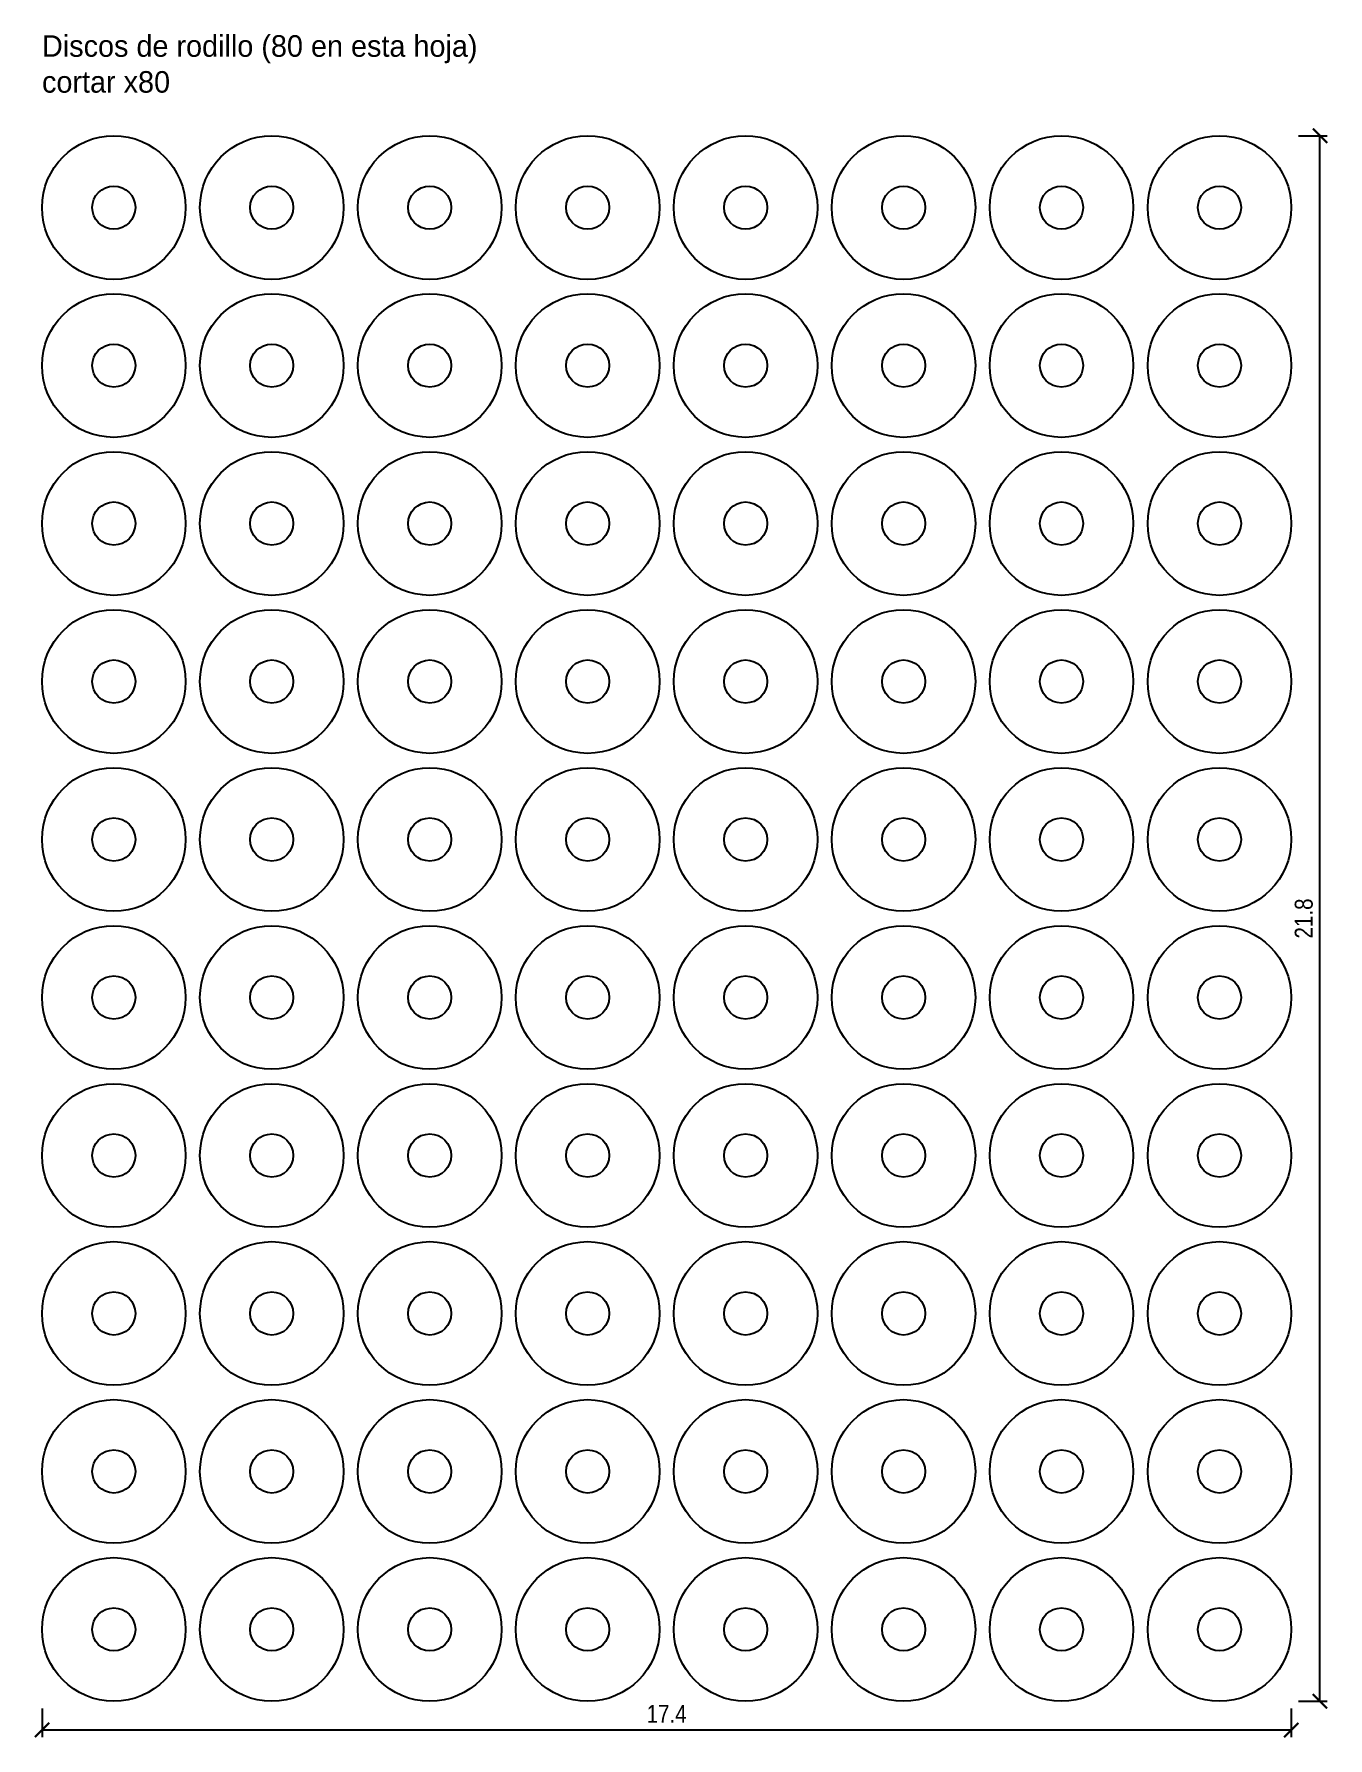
# Model space of a CAD drawing. Header units: centimetres. Extents: x 1.1 to 19.1, y 0.7 to 24.4.
import ezdxf

# ---------------------------------------------------------------- set-up
doc = ezdxf.new("R2010")
doc.units = ezdxf.units.CM
doc.layers.add('CORTE', color=1, linetype='Continuous')
doc.layers.add('ETIQUETA', color=5, linetype='Continuous')
doc.styles.add('OpenSansCondensed-Light', font='OpenSansCondensed-Light.ttf')
doc.dimstyles.new('EZDXF', dxfattribs={"dimtxt": 0.25, "dimasz": 0.175, "dimexe": 0.375, "dimexo": 0.125, "dimgap": 0.1, "dimtad": 1, "dimlfac": 100, "dimzin": 12, "dimdsep": 46, "dimtxsty": 'OpenSansCondensed-Light', "dimblk": 'ARCHTICK', "dimcen": 2.5, "dimazin": 3, "dimtfac": 0.5, "dimtmove": 2, "dimatfit": 3, "dimarcsym": 0})

# ---------------------------------------------------------------- blocks, each defined once
blk = doc.blocks.new('_ARCHTICK')
at = {"color": 0, "linetype": 'ByBlock', "const_width": 0.15}
blk.add_lwpolyline([(-0.5, -0.5), (0.5, 0.5)], dxfattribs=at)

msp = doc.modelspace()

# ---------------------------------------------------------------- linework, layer by layer
at = {"layer": 'CORTE'}
for centre, radius in [((2.2, 22), 1), ((4.4, 22), 1), ((6.6, 22), 1), ((8.8, 22), 1), ((11, 22), 1), ((13.2, 22), 1), ((15.4, 22), 1), ((17.6, 22), 1), ((2.2, 22), 0.3), ((4.4, 22), 0.3), ((6.6, 22), 0.3), ((8.8, 22), 0.3), ((11, 22), 0.3), ((13.2, 22), 0.3), ((15.4, 22), 0.3), ((17.6, 22), 0.3), ((2.2, 19.8), 1), ((4.4, 19.8), 1), ((6.6, 19.8), 1), ((8.8, 19.8), 1), ((11, 19.8), 1), ((13.2, 19.8), 1), ((15.4, 19.8), 1), ((17.6, 19.8), 1), ((2.2, 19.8), 0.3), ((4.4, 19.8), 0.3), ((6.6, 19.8), 0.3), ((8.8, 19.8), 0.3), ((11, 19.8), 0.3), ((13.2, 19.8), 0.3), ((15.4, 19.8), 0.3), ((17.6, 19.8), 0.3), ((2.2, 17.6), 1), ((4.4, 17.6), 1), ((6.6, 17.6), 1), ((8.8, 17.6), 1), ((11, 17.6), 1), ((13.2, 17.6), 1), ((15.4, 17.6), 1), ((17.6, 17.6), 1), ((2.2, 17.6), 0.3), ((4.4, 17.6), 0.3), ((6.6, 17.6), 0.3), ((8.8, 17.6), 0.3), ((11, 17.6), 0.3), ((13.2, 17.6), 0.3), ((15.4, 17.6), 0.3), ((17.6, 17.6), 0.3), ((2.2, 15.4), 1), ((4.4, 15.4), 1), ((6.6, 15.4), 1), ((8.8, 15.4), 1), ((11, 15.4), 1), ((13.2, 15.4), 1), ((15.4, 15.4), 1), ((17.6, 15.4), 1), ((2.2, 15.4), 0.3), ((4.4, 15.4), 0.3), ((6.6, 15.4), 0.3), ((8.8, 15.4), 0.3), ((11, 15.4), 0.3), ((13.2, 15.4), 0.3), ((15.4, 15.4), 0.3), ((17.6, 15.4), 0.3), ((2.2, 13.2), 1), ((4.4, 13.2), 1), ((6.6, 13.2), 1), ((8.8, 13.2), 1), ((11, 13.2), 1), ((13.2, 13.2), 1), ((15.4, 13.2), 1), ((17.6, 13.2), 1), ((2.2, 13.2), 0.3), ((4.4, 13.2), 0.3), ((6.6, 13.2), 0.3), ((8.8, 13.2), 0.3), ((11, 13.2), 0.3), ((13.2, 13.2), 0.3), ((15.4, 13.2), 0.3), ((17.6, 13.2), 0.3), ((2.2, 11), 1), ((4.4, 11), 1), ((6.6, 11), 1), ((8.8, 11), 1), ((11, 11), 1), ((13.2, 11), 1), ((15.4, 11), 1), ((17.6, 11), 1), ((2.2, 11), 0.3), ((4.4, 11), 0.3), ((6.6, 11), 0.3), ((8.8, 11), 0.3), ((11, 11), 0.3), ((13.2, 11), 0.3), ((15.4, 11), 0.3), ((17.6, 11), 0.3), ((2.2, 8.8), 1), ((4.4, 8.8), 1), ((6.6, 8.8), 1), ((8.8, 8.8), 1), ((11, 8.8), 1), ((13.2, 8.8), 1), ((15.4, 8.8), 1), ((17.6, 8.8), 1), ((2.2, 8.8), 0.3), ((4.4, 8.8), 0.3), ((6.6, 8.8), 0.3), ((8.8, 8.8), 0.3), ((11, 8.8), 0.3), ((13.2, 8.8), 0.3), ((15.4, 8.8), 0.3), ((17.6, 8.8), 0.3), ((2.2, 6.6), 1), ((4.4, 6.6), 1), ((6.6, 6.6), 1), ((8.8, 6.6), 1), ((11, 6.6), 1), ((13.2, 6.6), 1), ((15.4, 6.6), 1), ((17.6, 6.6), 1), ((2.2, 6.6), 0.3), ((4.4, 6.6), 0.3), ((6.6, 6.6), 0.3), ((8.8, 6.6), 0.3), ((11, 6.6), 0.3), ((13.2, 6.6), 0.3), ((15.4, 6.6), 0.3), ((17.6, 6.6), 0.3), ((2.2, 4.4), 1), ((4.4, 4.4), 1), ((6.6, 4.4), 1), ((8.8, 4.4), 1), ((11, 4.4), 1), ((13.2, 4.4), 1), ((15.4, 4.4), 1), ((17.6, 4.4), 1), ((2.2, 4.4), 0.3), ((4.4, 4.4), 0.3), ((6.6, 4.4), 0.3), ((8.8, 4.4), 0.3), ((11, 4.4), 0.3), ((13.2, 4.4), 0.3), ((15.4, 4.4), 0.3), ((17.6, 4.4), 0.3), ((2.2, 2.2), 1), ((4.4, 2.2), 1), ((6.6, 2.2), 1), ((8.8, 2.2), 1), ((11, 2.2), 1), ((13.2, 2.2), 1), ((15.4, 2.2), 1), ((17.6, 2.2), 1), ((2.2, 2.2), 0.3), ((4.4, 2.2), 0.3), ((6.6, 2.2), 0.3), ((8.8, 2.2), 0.3), ((11, 2.2), 0.3), ((13.2, 2.2), 0.3), ((15.4, 2.2), 0.3), ((17.6, 2.2), 0.3)]:
    msp.add_circle(centre, radius, dxfattribs=at)

# ---------------------------------------------------------------- texts
at = {"layer": 'ETIQUETA'}
for s, p in [('Discos de rodillo (80 en esta hoja)', (1.2, 24.1)), ('cortar x80', (1.2, 23.6))]:
    msp.add_text(s, height=0.3, dxfattribs=at).set_placement(p)

# ---------------------------------------------------------------- dimensions: what is measured, and where the dimension line sits
msp.add_linear_dim(base=(19, 1.2), p1=(18.6, 1.2), p2=(18.6, 23), angle=90, dimstyle='EZDXF', override={"dimtxt": 0.25, "dimasz": 0.2, "dimexe": 0.1, "dimexo": 0.1, "dimdec": 2, "dimlfac": 1, "dimzin": 8}, dxfattribs=at).render()
msp.add_linear_dim(base=(1.2, 0.8), p1=(1.2, 1.2), p2=(18.6, 1.2), dimstyle='EZDXF', override={"dimtxt": 0.25, "dimasz": 0.2, "dimexe": 0.1, "dimexo": 0.1, "dimdec": 2, "dimlfac": 1, "dimzin": 8}, dxfattribs=at).render()

doc.saveas('drawing.dxf')
